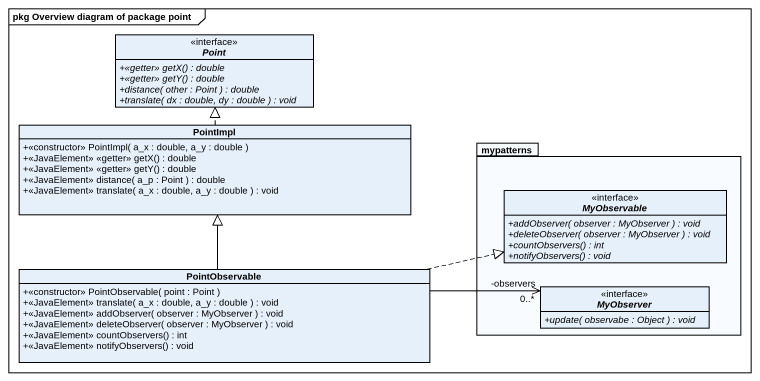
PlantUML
@startuml
mainframe pkg Overview diagram of package point
hide circle
hide empty members
skinparam classAttributeIconSize 0
interface Point {
  {abstract} +<<getter>> getX() : double
  {abstract} +<<getter>> getY() : double
  {abstract} +distance( other : Point ) : double
  {abstract} +translate( dx : double, dy : double ) : void
}
class PointImpl {
  +<<constructor>> PointImpl( a_x : double, a_y : double )
  +<<JavaElement>> <<getter>> getX() : double
  +<<JavaElement>> <<getter>> getY() : double
  +<<JavaElement>> distance( a_p : Point ) : double
  +<<JavaElement>> translate( a_x : double, a_y : double ) : void
}
package mypatterns {
  interface MyObservable {
    {abstract} +addObserver( observer : MyObserver ) : void
    {abstract} +deleteObserver( observer : MyObserver ) : void
    {abstract} +countObservers() : int
    {abstract} +notifyObservers() : void
  }
  interface MyObserver {
    {abstract} +update( observabe : Object ) : void
  }
}
class PointObservable {
  +<<constructor>> PointObservable( point : Point )
  +<<JavaElement>> translate( a_x : double, a_y : double ) : void
  +<<JavaElement>> addObserver( observer : MyObserver ) : void
  +<<JavaElement>> deleteObserver( observer : MyObserver ) : void
  +<<JavaElement>> countObservers() : int
  +<<JavaElement>> notifyObservers() : void
}
PointImpl .up.|> Point
PointObservable -up-|> PointImpl
PointObservable .right.|> MyObservable
MyObserver "-observers\n0..*" <-left- PointObservable
@enduml
